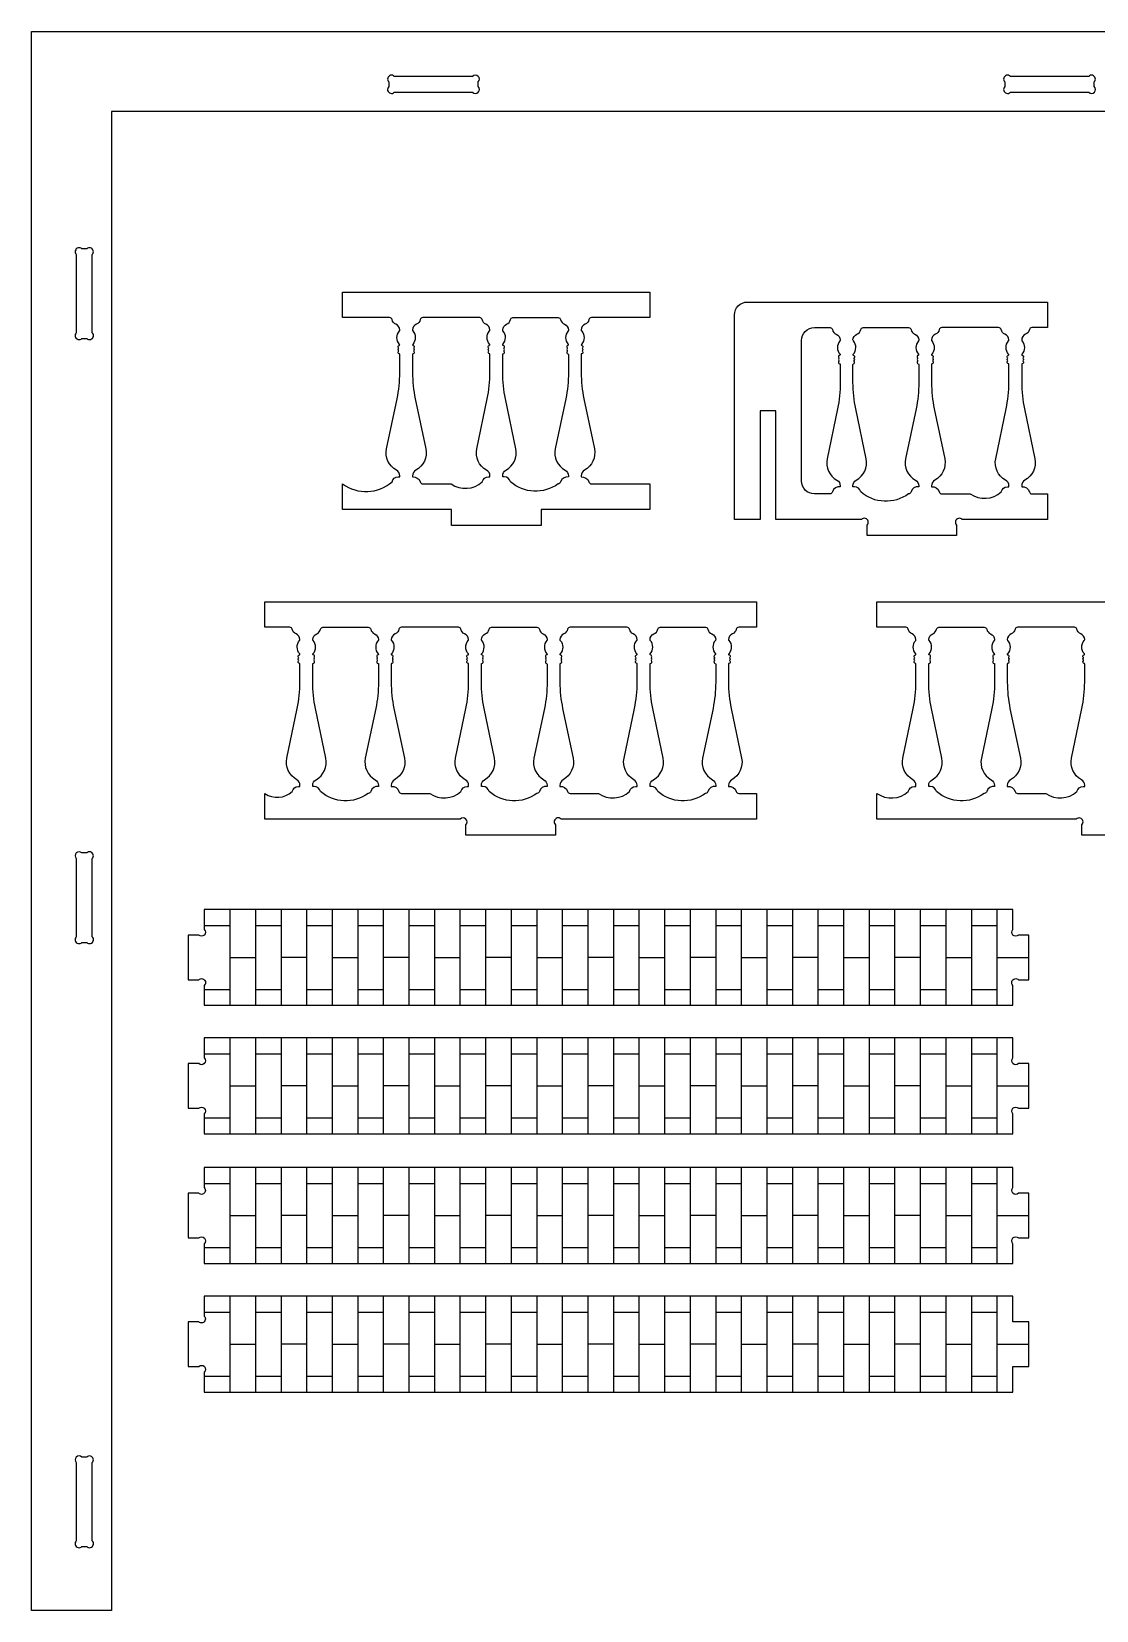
# Model space of a CAD drawing. Extents: x 4982 to 16003, y -2148 to 3908.
# Drawn here: x 7853 to 8653, y 1213 to 2398 of the extents above; entities that cross this region are included whole.
import ezdxf

# ---------------------------------------------------------------- set-up
doc = ezdxf.new("R2010")
doc.units = 0
doc.header["$MEASUREMENT"] = 0
doc.layers.add('LAYER_1', color=18, linetype='CONTINUOUS')

msp = doc.modelspace()

# ---------------------------------------------------------------- linework, layer by layer
at = {"layer": 'LAYER_1'}
msp.add_lwpolyline([(7913.1, 2338.3), (7913.1, 1212.7), (7853.1, 1212.7), (7853.1, 2398.3), (10409.1, 2398.3), (10409.1, 1212.7), (10349.1, 1212.7), (10349.1, 2338.3)], close=True, dxfattribs=at)
for points in [[(8184.3, 2364.7), (8125.5, 2364.7, 1), (8121.3, 2360.5), (8121.3, 2357, 1), (8125.5, 2352.7), (8184.3, 2352.7, 1), (8188.5, 2357), (8188.5, 2360.5, 1)], [(8646.9, 2364.7), (8588.1, 2364.7, 1), (8583.9, 2360.5), (8583.9, 2357, 1), (8588.1, 2352.7), (8646.9, 2352.7, 1), (8651.1, 2357), (8651.1, 2360.5, 1)], [(7886.7, 2230.9), (7886.7, 2172.2, 1), (7890.9, 2167.9), (7894.5, 2167.9, 1), (7898.7, 2172.2), (7898.7, 2230.9, 1), (7894.5, 2235.1), (7890.9, 2235.1, 1)], [(8086.7, 2039.5), (8086.7, 2058.7, 0.352171), (8123.8, 2060.2, -0.352171), (8128.5, 2063.9), (8129.6, 2063.9), (8129.6, 2064.8, 0.272519), (8127.1, 2068.9, -0.328849), (8119.7, 2085.1), (8127.6, 2122.5, 0.051698), (8129.6, 2142.2), (8129.6, 2155.9, 0.366837), (8129.2, 2156.4, -0.600564), (8128.6, 2158.1, 0.39765), (8128.6, 2158.8, -0.39765), (8128.6, 2160.2, 0.39765), (8128.6, 2160.9, -0.594353), (8129.2, 2162.7, 0.584261), (8129.4, 2163.4, -0.375636), (8129.4, 2173.6, 0.187098), (8129.6, 2174.3, 0.294683), (8126.6, 2178.6, -0.244569), (8123.8, 2182, 0.352171), (8121.9, 2183.5), (8086.7, 2183.5), (8086.7, 2202.7), (8317.4, 2202.7), (8317.4, 2183.5), (8273.5, 2183.5, 0.352171), (8271.6, 2182, -0.244569), (8268.8, 2178.6, 0.294683), (8265.8, 2174.3, 0.187098), (8266.1, 2173.6, -0.375636), (8266, 2163.4, 0.584261), (8266.2, 2162.7, -0.594353), (8266.8, 2160.9, 0.39765), (8266.8, 2160.2, -0.39765), (8266.8, 2158.8, 0.39765), (8266.8, 2158.1, -0.600564), (8266.2, 2156.4, 0.366837), (8265.8, 2155.9), (8265.8, 2142.2, 0.051698), (8267.9, 2122.5), (8275.7, 2085.1, -0.328849), (8268.3, 2068.9, 0.272519), (8265.8, 2064.8), (8265.8, 2063.9, -0.352171), (8271.6, 2060.2, 0.352171), (8273.5, 2058.7), (8317.4, 2058.7), (8317.4, 2039.5), (8235.7, 2039.5), (8235.7, 2027.5), (8168.5, 2027.5), (8168.5, 2039.5)], [(8616.1, 2032), (8552, 2032, 1), (8547.7, 2027.7), (8547.7, 2020), (8480.5, 2020), (8480.5, 2027.7, 1), (8476.3, 2032), (8412.1, 2032), (8412.1, 2113.6), (8400.1, 2113.6), (8400.1, 2032), (8380.9, 2032), (8380.9, 2185.6, -0.414214), (8390.5, 2195.2), (8616.1, 2195.2), (8616.1, 2176), (8604.2, 2176, 0.352171), (8602.4, 2174.5, -0.244569), (8599.5, 2171.1, 0.294683), (8596.6, 2166.8, 0.187098), (8596.8, 2166.1, -0.375636), (8596.7, 2156, 0.584261), (8597, 2155.2, -0.594353), (8597.6, 2153.4, 0.39765), (8597.6, 2152.8, -0.39765), (8597.6, 2151.3, 0.39765), (8597.6, 2150.7, -0.600564), (8597, 2148.9, 0.366837), (8596.6, 2148.4), (8596.6, 2134.7, 0.051698), (8598.6, 2115), (8606.4, 2077.6, -0.328849), (8599, 2061.5, 0.272519), (8596.6, 2057.3), (8596.6, 2056.5, -0.352171), (8602.4, 2052.7, 0.352171), (8604.2, 2051.2), (8616.1, 2051.2)], [(8168.2, 2058.7, 0.352171), (8191.5, 2060.2, -0.352171), (8196.2, 2063.9), (8197.3, 2063.9), (8197.3, 2064.8, 0.272519), (8194.8, 2068.9, -0.328849), (8187.4, 2085.1), (8195.2, 2122.5, 0.051698), (8197.3, 2142.2), (8197.3, 2155.9, 0.366837), (8196.9, 2156.4, -0.600564), (8196.3, 2158.1, 0.39765), (8196.3, 2158.8, -0.39765), (8196.3, 2160.2, 0.39765), (8196.3, 2160.9, -0.594353), (8196.8, 2162.7, 0.584261), (8197.1, 2163.4, -0.375636), (8197, 2173.6, 0.187098), (8197.3, 2174.3, 0.294683), (8194.3, 2178.6, -0.244569), (8191.5, 2182, 0.352171), (8189.6, 2183.5), (8146.9, 2183.5, 0.352171), (8145, 2182, -0.244569), (8142.1, 2178.6, 0.294683), (8139.2, 2174.3, 0.187098), (8139.4, 2173.6, -0.375636), (8139.3, 2163.4, 0.584261), (8139.6, 2162.7, -0.594353), (8140.2, 2160.9, 0.39765), (8140.2, 2160.2, -0.39765), (8140.2, 2158.8, 0.39765), (8140.2, 2158.1, -0.600564), (8139.6, 2156.4, 0.366837), (8139.2, 2155.9), (8139.2, 2142.2, 0.051698), (8141.2, 2122.5), (8149.1, 2085.1, -0.328849), (8141.7, 2068.9, 0.272519), (8139.2, 2064.8), (8139.2, 2063.9, -0.352171), (8145, 2060.2, 0.352171), (8146.9, 2058.7)], [(8248.5, 2183.5, -0.352171), (8250.4, 2182, 0.244569), (8253.3, 2178.6, -0.294683), (8256.2, 2174.3, -0.187098), (8256, 2173.6, 0.375636), (8256.1, 2163.4, -0.584261), (8255.8, 2162.7, 0.594353), (8255.2, 2160.9, -0.39765), (8255.2, 2160.2, 0.39765), (8255.2, 2158.8, -0.39765), (8255.2, 2158.1, 0.600564), (8255.8, 2156.4, -0.366837), (8256.2, 2155.9), (8256.2, 2142.2, -0.051698), (8254.2, 2122.5), (8246.3, 2085.1, 0.328849), (8253.7, 2068.9, -0.272519), (8256.2, 2064.8), (8256.2, 2063.9, 0.352171), (8250.4, 2060.2, -0.352171), (8248.5, 2058.7, -0.352171), (8212.7, 2060.2, 0.352171), (8208, 2063.9), (8206.9, 2063.9), (8206.9, 2064.8, -0.272519), (8209.3, 2068.9, 0.328849), (8216.7, 2085.1), (8208.9, 2122.5, -0.051698), (8206.9, 2142.2), (8206.9, 2155.9, -0.366837), (8207.3, 2156.4, 0.600564), (8207.9, 2158.1, -0.39765), (8207.9, 2158.8, 0.39765), (8207.9, 2160.2, -0.39765), (8207.9, 2160.9, 0.594353), (8207.3, 2162.7, -0.584261), (8207, 2163.4, 0.375636), (8207.1, 2173.6, -0.187098), (8206.9, 2174.3, -0.294683), (8209.8, 2178.6, 0.244569), (8212.7, 2182, -0.352171), (8214.5, 2183.5)], [(8457.9, 2061.5, -0.272519), (8460.3, 2057.3), (8460.3, 2056.5, 0.352171), (8454.5, 2052.7, -0.352171), (8452.7, 2051.2), (8440.9, 2051.2, -0.414214), (8431.3, 2060.8), (8431.3, 2166.4, -0.414214), (8440.9, 2176), (8452.7, 2176, -0.352171), (8454.5, 2174.5, 0.244569), (8457.4, 2171.1, -0.294683), (8460.3, 2166.8, -0.187098), (8460.1, 2166.1, 0.375636), (8460.2, 2156, -0.584261), (8459.9, 2155.2, 0.594353), (8459.3, 2153.4, -0.39765), (8459.3, 2152.8, 0.39765), (8459.3, 2151.3, -0.39765), (8459.3, 2150.7, 0.600564), (8459.9, 2148.9, -0.366837), (8460.3, 2148.4), (8460.3, 2134.7, -0.051698), (8458.3, 2115), (8450.5, 2077.6, 0.328849)], [(8511.6, 2176, -0.352171), (8513.5, 2174.5, 0.244569), (8516.3, 2171.1, -0.294683), (8519.3, 2166.8, -0.187098), (8519.1, 2166.1, 0.375636), (8519.1, 2156, -0.584261), (8518.9, 2155.2, 0.594353), (8518.3, 2153.4, -0.39765), (8518.3, 2152.8, 0.39765), (8518.3, 2151.3, -0.39765), (8518.3, 2150.7, 0.600564), (8518.9, 2148.9, -0.366837), (8519.3, 2148.4), (8519.3, 2134.7, -0.051698), (8517.3, 2115), (8509.4, 2077.6, 0.328849), (8516.8, 2061.5, -0.272519), (8519.3, 2057.3), (8519.3, 2056.5, 0.352171), (8513.5, 2052.7, -0.352171), (8511.6, 2051.2, -0.352171), (8475.7, 2052.7, 0.352171), (8471, 2056.5), (8469.9, 2056.5), (8469.9, 2057.3, -0.272519), (8472.4, 2061.5, 0.328849), (8479.8, 2077.6), (8472, 2115, -0.051698), (8469.9, 2134.7), (8469.9, 2148.4, -0.366837), (8470.3, 2148.9, 0.600564), (8470.9, 2150.7, -0.39765), (8470.9, 2151.3, 0.39765), (8470.9, 2152.8, -0.39765), (8470.9, 2153.4, 0.594353), (8470.4, 2155.2, -0.584261), (8470.1, 2156, 0.375636), (8470.2, 2166.1, -0.187098), (8469.9, 2166.8, -0.294683), (8472.9, 2171.1, 0.244569), (8475.7, 2174.5, -0.352171), (8477.6, 2176)], [(8557.9, 2051.2, 0.352171), (8581.2, 2052.7, -0.352171), (8585.9, 2056.5), (8587, 2056.5), (8587, 2057.3, 0.272519), (8584.5, 2061.5, -0.328849), (8577.1, 2077.6), (8584.9, 2115, 0.051698), (8587, 2134.7), (8587, 2148.4, 0.366837), (8586.6, 2148.9, -0.600564), (8586, 2150.7, 0.39765), (8586, 2151.3, -0.39765), (8586, 2152.8, 0.39765), (8586, 2153.4, -0.594353), (8586.5, 2155.2, 0.584261), (8586.8, 2156, -0.375636), (8586.7, 2166.1, 0.187098), (8587, 2166.8, 0.294683), (8584, 2171.1, -0.244569), (8581.2, 2174.5, 0.352171), (8579.3, 2176), (8536.6, 2176, 0.352171), (8534.7, 2174.5, -0.244569), (8531.8, 2171.1, 0.294683), (8528.9, 2166.8, 0.187098), (8529.1, 2166.1, -0.375636), (8529, 2156, 0.584261), (8529.3, 2155.2, -0.594353), (8529.9, 2153.4, 0.39765), (8529.9, 2152.8, -0.39765), (8529.9, 2151.3, 0.39765), (8529.9, 2150.7, -0.600564), (8529.3, 2148.9, 0.366837), (8528.9, 2148.4), (8528.9, 2134.7, 0.051698), (8530.9, 2115), (8538.8, 2077.6, -0.328849), (8531.4, 2061.5, 0.272519), (8528.9, 2057.3), (8528.9, 2056.5, -0.352171), (8534.7, 2052.7, 0.352171), (8536.6, 2051.2)], [(8397.4, 1951), (8384.1, 1951, 0.352171), (8382.2, 1949.5, -0.244569), (8379.4, 1946.1, 0.294683), (8376.4, 1941.8, 0.187098), (8376.7, 1941.1, -0.375636), (8376.6, 1931, 0.584261), (8376.9, 1930.2, -0.594353), (8377.4, 1928.4, 0.39765), (8377.4, 1927.8, -0.39765), (8377.4, 1926.3, 0.39765), (8377.4, 1925.7, -0.600564), (8376.8, 1923.9, 0.366837), (8376.4, 1923.4), (8376.4, 1909.7, 0.051698), (8378.5, 1890), (8386.3, 1852.7, -0.328849), (8378.9, 1836.5, 0.272519), (8376.4, 1832.3), (8376.4, 1831.5, -0.352171), (8382.2, 1827.7, 0.352171), (8384.1, 1826.2), (8397.4, 1826.2), (8397.4, 1807), (8250.7, 1807, 1), (8246.4, 1802.7), (8246.4, 1795), (8179.2, 1795), (8179.2, 1802.7, 1), (8175, 1807), (8028.3, 1807), (8028.3, 1826.2, 0.352171), (8048.8, 1827.7, -0.352171), (8053.5, 1831.5), (8054.6, 1831.5), (8054.6, 1832.3, 0.272519), (8052.2, 1836.5, -0.328849), (8044.8, 1852.7), (8052.6, 1890, 0.051698), (8054.6, 1909.7), (8054.6, 1923.4, 0.366837), (8054.2, 1923.9, -0.600564), (8053.6, 1925.7, 0.39765), (8053.6, 1926.3, -0.39765), (8053.6, 1927.8, 0.39765), (8053.6, 1928.4, -0.594353), (8054.2, 1930.2, 0.584261), (8054.5, 1931, -0.375636), (8054.4, 1941.1, 0.187098), (8054.6, 1941.8, 0.294683), (8051.7, 1946.1, -0.244569), (8048.8, 1949.5, 0.352171), (8047, 1951), (8028.3, 1951), (8028.3, 1970.2), (8397.4, 1970.2)], [(8105.9, 1951, -0.352171), (8107.8, 1949.5, 0.244569), (8110.6, 1946.1, -0.294683), (8113.6, 1941.8, -0.187098), (8113.4, 1941.1, 0.375636), (8113.4, 1931, -0.584261), (8113.2, 1930.2, 0.594353), (8112.6, 1928.4, -0.39765), (8112.6, 1927.8, 0.39765), (8112.6, 1926.3, -0.39765), (8112.6, 1925.7, 0.600564), (8113.2, 1923.9, -0.366837), (8113.6, 1923.4), (8113.6, 1909.7, -0.051698), (8111.6, 1890), (8103.7, 1852.7, 0.328849), (8111.1, 1836.5, -0.272519), (8113.6, 1832.3), (8113.6, 1831.5, 0.352171), (8107.8, 1827.7, -0.352171), (8105.9, 1826.2, -0.352171), (8070, 1827.7, 0.352171), (8065.3, 1831.5), (8064.2, 1831.5), (8064.2, 1832.3, -0.272519), (8066.7, 1836.5, 0.328849), (8074.1, 1852.7), (8066.3, 1890, -0.051698), (8064.2, 1909.7), (8064.2, 1923.4, -0.366837), (8064.6, 1923.9, 0.600564), (8065.2, 1925.7, -0.39765), (8065.2, 1926.3, 0.39765), (8065.2, 1927.8, -0.39765), (8065.2, 1928.4, 0.594353), (8064.7, 1930.2, -0.584261), (8064.4, 1931, 0.375636), (8064.5, 1941.1, -0.187098), (8064.2, 1941.8, -0.294683), (8067.2, 1946.1, 0.244569), (8070, 1949.5, -0.352171), (8071.9, 1951)], [(8152.2, 1826.2, 0.352171), (8175.5, 1827.7, -0.352171), (8180.2, 1831.5), (8181.3, 1831.5), (8181.3, 1832.3, 0.272519), (8178.8, 1836.5, -0.328849), (8171.4, 1852.7), (8179.2, 1890, 0.051698), (8181.3, 1909.7), (8181.3, 1923.4, 0.366837), (8180.9, 1923.9, -0.600564), (8180.3, 1925.7, 0.39765), (8180.3, 1926.3, -0.39765), (8180.3, 1927.8, 0.39765), (8180.3, 1928.4, -0.594353), (8180.8, 1930.2, 0.584261), (8181.1, 1931, -0.375636), (8181, 1941.1, 0.187098), (8181.3, 1941.8, 0.294683), (8178.3, 1946.1, -0.244569), (8175.5, 1949.5, 0.352171), (8173.6, 1951), (8130.9, 1951, 0.352171), (8129, 1949.5, -0.244569), (8126.2, 1946.1, 0.294683), (8123.2, 1941.8, 0.187098), (8123.4, 1941.1, -0.375636), (8123.3, 1931, 0.584261), (8123.6, 1930.2, -0.594353), (8124.2, 1928.4, 0.39765), (8124.2, 1927.8, -0.39765), (8124.2, 1926.3, 0.39765), (8124.2, 1925.7, -0.600564), (8123.6, 1923.9, 0.366837), (8123.2, 1923.4), (8123.2, 1909.7, 0.051698), (8125.2, 1890), (8133.1, 1852.7, -0.328849), (8125.7, 1836.5, 0.272519), (8123.2, 1832.3), (8123.2, 1831.5, -0.352171), (8129, 1827.7, 0.352171), (8130.9, 1826.2)], [(8232.5, 1951, -0.352171), (8234.4, 1949.5, 0.244569), (8237.3, 1946.1, -0.294683), (8240.2, 1941.8, -0.187098), (8240, 1941.1, 0.375636), (8240.1, 1931, -0.584261), (8239.8, 1930.2, 0.594353), (8239.2, 1928.4, -0.39765), (8239.2, 1927.8, 0.39765), (8239.2, 1926.3, -0.39765), (8239.2, 1925.7, 0.600564), (8239.8, 1923.9, -0.366837), (8240.2, 1923.4), (8240.2, 1909.7, -0.051698), (8238.2, 1890), (8230.3, 1852.7, 0.328849), (8237.7, 1836.5, -0.272519), (8240.2, 1832.3), (8240.2, 1831.5, 0.352171), (8234.4, 1827.7, -0.352171), (8232.5, 1826.2, -0.352171), (8196.7, 1827.7, 0.352171), (8192, 1831.5), (8190.9, 1831.5), (8190.9, 1832.3, -0.272519), (8193.3, 1836.5, 0.328849), (8200.7, 1852.7), (8192.9, 1890, -0.051698), (8190.9, 1909.7), (8190.9, 1923.4, -0.366837), (8191.3, 1923.9, 0.600564), (8191.9, 1925.7, -0.39765), (8191.9, 1926.3, 0.39765), (8191.9, 1927.8, -0.39765), (8191.9, 1928.4, 0.594353), (8191.3, 1930.2, -0.584261), (8191, 1931, 0.375636), (8191.1, 1941.1, -0.187098), (8190.9, 1941.8, -0.294683), (8193.8, 1946.1, 0.244569), (8196.7, 1949.5, -0.352171), (8198.5, 1951)], [(8278.8, 1826.2, 0.352171), (8302.1, 1827.7, -0.352171), (8306.8, 1831.5), (8307.9, 1831.5), (8307.9, 1832.3, 0.272519), (8305.4, 1836.5, -0.328849), (8298, 1852.7), (8305.8, 1890, 0.051698), (8307.9, 1909.7), (8307.9, 1923.4, 0.366837), (8307.5, 1923.9, -0.600564), (8306.9, 1925.7, 0.39765), (8306.9, 1926.3, -0.39765), (8306.9, 1927.8, 0.39765), (8306.9, 1928.4, -0.594353), (8307.5, 1930.2, 0.584261), (8307.7, 1931, -0.375636), (8307.6, 1941.1, 0.187098), (8307.9, 1941.8, 0.294683), (8304.9, 1946.1, -0.244569), (8302.1, 1949.5, 0.352171), (8300.2, 1951), (8257.5, 1951, 0.352171), (8255.6, 1949.5, -0.244569), (8252.8, 1946.1, 0.294683), (8249.8, 1941.8, 0.187098), (8250.1, 1941.1, -0.375636), (8250, 1931, 0.584261), (8250.2, 1930.2, -0.594353), (8250.8, 1928.4, 0.39765), (8250.8, 1927.8, -0.39765), (8250.8, 1926.3, 0.39765), (8250.8, 1925.7, -0.600564), (8250.2, 1923.9, 0.366837), (8249.8, 1923.4), (8249.8, 1909.7, 0.051698), (8251.9, 1890), (8259.7, 1852.7, -0.328849), (8252.3, 1836.5, 0.272519), (8249.8, 1832.3), (8249.8, 1831.5, -0.352171), (8255.6, 1827.7, 0.352171), (8257.5, 1826.2)], [(8359.2, 1951, -0.352171), (8361, 1949.5, 0.244569), (8363.9, 1946.1, -0.294683), (8366.8, 1941.8, -0.187098), (8366.6, 1941.1, 0.375636), (8366.7, 1931, -0.584261), (8366.4, 1930.2, 0.594353), (8365.8, 1928.4, -0.39765), (8365.8, 1927.8, 0.39765), (8365.8, 1926.3, -0.39765), (8365.8, 1925.7, 0.600564), (8366.4, 1923.9, -0.366837), (8366.8, 1923.4), (8366.8, 1909.7, -0.051698), (8364.8, 1890), (8357, 1852.7, 0.328849), (8364.4, 1836.5, -0.272519), (8366.8, 1832.3), (8366.8, 1831.5, 0.352171), (8361, 1827.7, -0.352171), (8359.2, 1826.2, -0.352171), (8323.3, 1827.7, 0.352171), (8318.6, 1831.5), (8317.5, 1831.5), (8317.5, 1832.3, -0.272519), (8320, 1836.5, 0.328849), (8327.4, 1852.7), (8319.5, 1890, -0.051698), (8317.5, 1909.7), (8317.5, 1923.4, -0.366837), (8317.9, 1923.9, 0.600564), (8318.5, 1925.7, -0.39765), (8318.5, 1926.3, 0.39765), (8318.5, 1927.8, -0.39765), (8318.5, 1928.4, 0.594353), (8317.9, 1930.2, -0.584261), (8317.6, 1931, 0.375636), (8317.7, 1941.1, -0.187098), (8317.5, 1941.8, -0.294683), (8320.4, 1946.1, 0.244569), (8323.3, 1949.5, -0.352171), (8325.2, 1951)], [(8568.5, 1951, -0.352171), (8570.4, 1949.5, 0.244569), (8573.2, 1946.1, -0.294683), (8576.2, 1941.8, -0.187098), (8576, 1941.1, 0.375636), (8576, 1931, -0.584261), (8575.8, 1930.2, 0.594353), (8575.2, 1928.4, -0.39765), (8575.2, 1927.8, 0.39765), (8575.2, 1926.3, -0.39765), (8575.2, 1925.7, 0.600564), (8575.8, 1923.9, -0.366837), (8576.2, 1923.4), (8576.2, 1909.7, -0.051698), (8574.2, 1890), (8566.3, 1852.7, 0.328849), (8573.7, 1836.5, -0.272519), (8576.2, 1832.3), (8576.2, 1831.5, 0.352171), (8570.4, 1827.7, -0.352171), (8568.5, 1826.2, -0.352171), (8532.6, 1827.7, 0.352171), (8527.9, 1831.5), (8526.8, 1831.5), (8526.8, 1832.3, -0.272519), (8529.3, 1836.5, 0.328849), (8536.7, 1852.7), (8528.9, 1890, -0.051698), (8526.8, 1909.7), (8526.8, 1923.4, -0.366837), (8527.2, 1923.9, 0.600564), (8527.8, 1925.7, -0.39765), (8527.8, 1926.3, 0.39765), (8527.8, 1927.8, -0.39765), (8527.8, 1928.4, 0.594353), (8527.3, 1930.2, -0.584261), (8527, 1931, 0.375636), (8527.1, 1941.1, -0.187098), (8526.8, 1941.8, -0.294683), (8529.8, 1946.1, 0.244569), (8532.6, 1949.5, -0.352171), (8534.5, 1951)], [(8614.8, 1826.2, 0.352171), (8638.1, 1827.7, -0.352171), (8642.8, 1831.5), (8643.9, 1831.5), (8643.9, 1832.3, 0.272519), (8641.4, 1836.5, -0.328849), (8634, 1852.7), (8641.8, 1890, 0.051698), (8643.9, 1909.7), (8643.9, 1923.4, 0.366837), (8643.5, 1923.9, -0.600564), (8642.9, 1925.7, 0.39765), (8642.9, 1926.3, -0.39765), (8642.9, 1927.8, 0.39765), (8642.9, 1928.4, -0.594353), (8643.4, 1930.2, 0.584261), (8643.7, 1931, -0.375636), (8643.6, 1941.1, 0.187098), (8643.9, 1941.8, 0.294683), (8640.9, 1946.1, -0.244569), (8638.1, 1949.5, 0.352171), (8636.2, 1951), (8593.5, 1951, 0.352171), (8591.6, 1949.5, -0.244569), (8588.8, 1946.1, 0.294683), (8585.8, 1941.8, 0.187098), (8586, 1941.1, -0.375636), (8585.9, 1931, 0.584261), (8586.2, 1930.2, -0.594353), (8586.8, 1928.4, 0.39765), (8586.8, 1927.8, -0.39765), (8586.8, 1926.3, 0.39765), (8586.8, 1925.7, -0.600564), (8586.2, 1923.9, 0.366837), (8585.8, 1923.4), (8585.8, 1909.7, 0.051698), (8587.8, 1890), (8595.7, 1852.7, -0.328849), (8588.3, 1836.5, 0.272519), (8585.8, 1832.3), (8585.8, 1831.5, -0.352171), (8591.6, 1827.7, 0.352171), (8593.5, 1826.2)], [(7886.7, 1777.3), (7886.7, 1718.6, 1), (7890.9, 1714.3), (7894.5, 1714.3, 1), (7898.7, 1718.6), (7898.7, 1777.3, 1), (7894.5, 1781.5), (7890.9, 1781.5, 1)], [(8602, 1719.9), (8594.3, 1719.9, -1), (8590, 1724.1), (8590, 1739.1), (7982.8, 1739.1), (7982.8, 1724.1, -1), (7978.6, 1719.9), (7970.8, 1719.9), (7970.8, 1686.3), (7978.6, 1686.3, -1), (7982.8, 1682), (7982.8, 1667.1), (8590, 1667.1), (8590, 1682, -1), (8594.3, 1686.3), (8602, 1686.3)], [(8602, 1623.4), (8594.3, 1623.4, -1), (8590, 1627.6), (8590, 1642.6), (7982.8, 1642.6), (7982.8, 1627.6, -1), (7978.6, 1623.4), (7970.8, 1623.4), (7970.8, 1589.8), (7978.6, 1589.8, -1), (7982.8, 1585.6), (7982.8, 1570.6), (8590, 1570.6), (8590, 1585.6, -1), (8594.3, 1589.8), (8602, 1589.8)], [(8602, 1526), (8594.3, 1526, -1), (8590, 1530.2), (8590, 1545.2), (7982.8, 1545.2), (7982.8, 1530.2, -1), (7978.6, 1526), (7970.8, 1526), (7970.8, 1492.4), (7978.6, 1492.4, -1), (7982.8, 1488.1), (7982.8, 1473.2), (8590, 1473.2), (8590, 1488.1, -1), (8594.3, 1492.4), (8602, 1492.4)], [(8590, 1448.7), (7982.8, 1448.7), (7982.8, 1433.7, -1), (7978.6, 1429.5), (7970.8, 1429.5), (7970.8, 1395.9), (7978.6, 1395.9, -1), (7982.8, 1391.6), (7982.8, 1376.7), (8590, 1376.7), (8590, 1395.9), (8602, 1395.9), (8602, 1429.5), (8590, 1429.5)], [(7886.7, 1323.7), (7886.7, 1265, 1), (7890.9, 1260.7), (7894.5, 1260.7, 1), (7898.7, 1265), (7898.7, 1323.7, 1), (7894.5, 1327.9), (7890.9, 1327.9, 1)]]:
    msp.add_lwpolyline(points, format="xyb", close=True, dxfattribs=at)
msp.add_lwpolyline([(8709, 1795), (8641.8, 1795), (8641.8, 1802.7, 1), (8637.6, 1807), (8487.9, 1807), (8487.9, 1826.2, 0.352171), (8511.4, 1827.7, -0.352171), (8516.1, 1831.5), (8517.2, 1831.5), (8517.2, 1832.3, 0.272519), (8514.8, 1836.5, -0.328849), (8507.4, 1852.7), (8515.2, 1890, 0.051698), (8517.2, 1909.7), (8517.2, 1923.4, 0.366837), (8516.8, 1923.9, -0.600564), (8516.2, 1925.7, 0.39765), (8516.2, 1926.3, -0.39765), (8516.2, 1927.8, 0.39765), (8516.2, 1928.4, -0.594353), (8516.8, 1930.2, 0.584261), (8517.1, 1931, -0.375636), (8517, 1941.1, 0.187098), (8517.2, 1941.8, 0.294683), (8514.3, 1946.1, -0.244569), (8511.4, 1949.5, 0.352171), (8509.6, 1951), (8487.9, 1951), (8487.9, 1970.2), (8863, 1970.2)], format="xyb", dxfattribs=at)
for points in [[(8002, 1739.1), (8002, 1667.1)], [(8021.2, 1739.1), (8021.2, 1667.1)], [(8040.4, 1739.1), (8040.4, 1667.1)], [(8059.6, 1739.1), (8059.6, 1667.1)], [(8078.8, 1739.1), (8078.8, 1667.1)], [(8098, 1739.1), (8098, 1667.1)], [(8117.2, 1739.1), (8117.2, 1667.1)], [(8136.4, 1739.1), (8136.4, 1667.1)], [(8155.6, 1739.1), (8155.6, 1667.1)], [(8174.8, 1739.1), (8174.8, 1667.1)], [(8194, 1739.1), (8194, 1667.1)], [(8213.2, 1739.1), (8213.2, 1667.1)], [(8232.4, 1739.1), (8232.4, 1667.1)], [(8251.6, 1739.1), (8251.6, 1667.1)], [(8270.8, 1739.1), (8270.8, 1667.1)], [(8290, 1739.1), (8290, 1667.1)], [(8309.2, 1739.1), (8309.2, 1667.1)], [(8328.4, 1739.1), (8328.4, 1667.1)], [(8347.6, 1739.1), (8347.6, 1667.1)], [(8366.8, 1739.1), (8366.8, 1667.1)], [(8386, 1739.1), (8386, 1667.1)], [(8405.2, 1739.1), (8405.2, 1667.1)], [(8424.4, 1739.1), (8424.4, 1667.1)], [(8443.6, 1739.1), (8443.6, 1667.1)], [(8462.8, 1739.1), (8462.8, 1667.1)], [(8482, 1739.1), (8482, 1667.1)], [(8501.2, 1739.1), (8501.2, 1667.1)], [(8520.4, 1739.1), (8520.4, 1667.1)], [(8539.6, 1739.1), (8539.6, 1667.1)], [(8558.8, 1739.1), (8558.8, 1667.1)], [(8578, 1739.1), (8578, 1667.1)], [(7982.8, 1727.1), (8002, 1727.1)], [(8021.2, 1727.1), (8040.4, 1727.1)], [(8059.6, 1727.1), (8078.8, 1727.1)], [(8098, 1727.1), (8117.2, 1727.1)], [(8136.4, 1727.1), (8155.6, 1727.1)], [(8174.8, 1727.1), (8194, 1727.1)], [(8213.2, 1727.1), (8232.4, 1727.1)], [(8251.6, 1727.1), (8270.8, 1727.1)], [(8290, 1727.1), (8309.2, 1727.1)], [(8328.4, 1727.1), (8347.6, 1727.1)], [(8366.8, 1727.1), (8386, 1727.1)], [(8405.2, 1727.1), (8424.4, 1727.1)], [(8443.6, 1727.1), (8462.8, 1727.1)], [(8482, 1727.1), (8501.2, 1727.1)], [(8520.4, 1727.1), (8539.6, 1727.1)], [(8558.8, 1727.1), (8578, 1727.1)], [(8002, 1703.1), (8021.2, 1703.1)], [(8059.6, 1703.1), (8040.4, 1703.1)], [(8078.8, 1703.1), (8098, 1703.1)], [(8136.4, 1703.1), (8117.2, 1703.1)], [(8155.6, 1703.1), (8174.8, 1703.1)], [(8213.2, 1703.1), (8194, 1703.1)], [(8232.4, 1703.1), (8251.6, 1703.1)], [(8290, 1703.1), (8270.8, 1703.1)], [(8309.2, 1703.1), (8328.4, 1703.1)], [(8366.8, 1703.1), (8347.6, 1703.1)], [(8386, 1703.1), (8405.2, 1703.1)], [(8443.6, 1703.1), (8424.4, 1703.1)], [(8462.8, 1703.1), (8482, 1703.1)], [(8520.4, 1703.1), (8501.2, 1703.1)], [(8539.6, 1703.1), (8558.8, 1703.1)], [(8578, 1703.1), (8602, 1703.1)], [(7982.8, 1679.1), (8002, 1679.1)], [(8021.2, 1679.1), (8040.4, 1679.1)], [(8059.6, 1679.1), (8078.8, 1679.1)], [(8098, 1679.1), (8117.2, 1679.1)], [(8136.4, 1679.1), (8155.6, 1679.1)], [(8174.8, 1679.1), (8194, 1679.1)], [(8213.2, 1679.1), (8232.4, 1679.1)], [(8251.6, 1679.1), (8270.8, 1679.1)], [(8290, 1679.1), (8309.2, 1679.1)], [(8328.4, 1679.1), (8347.6, 1679.1)], [(8366.8, 1679.1), (8386, 1679.1)], [(8405.2, 1679.1), (8424.4, 1679.1)], [(8443.6, 1679.1), (8462.8, 1679.1)], [(8482, 1679.1), (8501.2, 1679.1)], [(8520.4, 1679.1), (8539.6, 1679.1)], [(8558.8, 1679.1), (8578, 1679.1)], [(8002, 1642.6), (8002, 1570.6)], [(8021.2, 1642.6), (8021.2, 1570.6)], [(8040.4, 1642.6), (8040.4, 1570.6)], [(8059.6, 1642.6), (8059.6, 1570.6)], [(8078.8, 1642.6), (8078.8, 1570.6)], [(8098, 1642.6), (8098, 1570.6)], [(8117.2, 1642.6), (8117.2, 1570.6)], [(8136.4, 1642.6), (8136.4, 1570.6)], [(8155.6, 1642.6), (8155.6, 1570.6)], [(8174.8, 1642.6), (8174.8, 1570.6)], [(8194, 1642.6), (8194, 1570.6)], [(8213.2, 1642.6), (8213.2, 1570.6)], [(8232.4, 1642.6), (8232.4, 1570.6)], [(8251.6, 1642.6), (8251.6, 1570.6)], [(8270.8, 1642.6), (8270.8, 1570.6)], [(8290, 1642.6), (8290, 1570.6)], [(8309.2, 1642.6), (8309.2, 1570.6)], [(8328.4, 1642.6), (8328.4, 1570.6)], [(8347.6, 1642.6), (8347.6, 1570.6)], [(8366.8, 1642.6), (8366.8, 1570.6)], [(8386, 1642.6), (8386, 1570.6)], [(8405.2, 1642.6), (8405.2, 1570.6)], [(8424.4, 1642.6), (8424.4, 1570.6)], [(8443.6, 1642.6), (8443.6, 1570.6)], [(8462.8, 1642.6), (8462.8, 1570.6)], [(8482, 1642.6), (8482, 1570.6)], [(8501.2, 1642.6), (8501.2, 1570.6)], [(8520.4, 1642.6), (8520.4, 1570.6)], [(8539.6, 1642.6), (8539.6, 1570.6)], [(8558.8, 1642.6), (8558.8, 1570.6)], [(8578, 1642.6), (8578, 1570.6)], [(7982.8, 1630.6), (8002, 1630.6)], [(8021.2, 1630.6), (8040.4, 1630.6)], [(8059.6, 1630.6), (8078.8, 1630.6)], [(8098, 1630.6), (8117.2, 1630.6)], [(8136.4, 1630.6), (8155.6, 1630.6)], [(8174.8, 1630.6), (8194, 1630.6)], [(8213.2, 1630.6), (8232.4, 1630.6)], [(8251.6, 1630.6), (8270.8, 1630.6)], [(8290, 1630.6), (8309.2, 1630.6)], [(8328.4, 1630.6), (8347.6, 1630.6)], [(8366.8, 1630.6), (8386, 1630.6)], [(8405.2, 1630.6), (8424.4, 1630.6)], [(8443.6, 1630.6), (8462.8, 1630.6)], [(8482, 1630.6), (8501.2, 1630.6)], [(8520.4, 1630.6), (8539.6, 1630.6)], [(8558.8, 1630.6), (8578, 1630.6)], [(8002, 1606.6), (8021.2, 1606.6)], [(8059.6, 1606.6), (8040.4, 1606.6)], [(8078.8, 1606.6), (8098, 1606.6)], [(8136.4, 1606.6), (8117.2, 1606.6)], [(8155.6, 1606.6), (8174.8, 1606.6)], [(8213.2, 1606.6), (8194, 1606.6)], [(8232.4, 1606.6), (8251.6, 1606.6)], [(8290, 1606.6), (8270.8, 1606.6)], [(8309.2, 1606.6), (8328.4, 1606.6)], [(8366.8, 1606.6), (8347.6, 1606.6)], [(8386, 1606.6), (8405.2, 1606.6)], [(8443.6, 1606.6), (8424.4, 1606.6)], [(8462.8, 1606.6), (8482, 1606.6)], [(8520.4, 1606.6), (8501.2, 1606.6)], [(8539.6, 1606.6), (8558.8, 1606.6)], [(8578, 1606.6), (8602, 1606.6)], [(7982.8, 1582.6), (8002, 1582.6)], [(8021.2, 1582.6), (8040.4, 1582.6)], [(8059.6, 1582.6), (8078.8, 1582.6)], [(8098, 1582.6), (8117.2, 1582.6)], [(8136.4, 1582.6), (8155.6, 1582.6)], [(8174.8, 1582.6), (8194, 1582.6)], [(8213.2, 1582.6), (8232.4, 1582.6)], [(8251.6, 1582.6), (8270.8, 1582.6)], [(8290, 1582.6), (8309.2, 1582.6)], [(8328.4, 1582.6), (8347.6, 1582.6)], [(8366.8, 1582.6), (8386, 1582.6)], [(8405.2, 1582.6), (8424.4, 1582.6)], [(8443.6, 1582.6), (8462.8, 1582.6)], [(8482, 1582.6), (8501.2, 1582.6)], [(8520.4, 1582.6), (8539.6, 1582.6)], [(8558.8, 1582.6), (8578, 1582.6)], [(8002, 1545.2), (8002, 1473.2)], [(8021.2, 1545.2), (8021.2, 1473.2)], [(8040.4, 1545.2), (8040.4, 1473.2)], [(8059.6, 1545.2), (8059.6, 1473.2)], [(8078.8, 1545.2), (8078.8, 1473.2)], [(8098, 1545.2), (8098, 1473.2)], [(8117.2, 1545.2), (8117.2, 1473.2)], [(8136.4, 1545.2), (8136.4, 1473.2)], [(8155.6, 1545.2), (8155.6, 1473.2)], [(8174.8, 1545.2), (8174.8, 1473.2)], [(8194, 1545.2), (8194, 1473.2)], [(8213.2, 1545.2), (8213.2, 1473.2)], [(8232.4, 1545.2), (8232.4, 1473.2)], [(8251.6, 1545.2), (8251.6, 1473.2)], [(8270.8, 1545.2), (8270.8, 1473.2)], [(8290, 1545.2), (8290, 1473.2)], [(8309.2, 1545.2), (8309.2, 1473.2)], [(8328.4, 1545.2), (8328.4, 1473.2)], [(8347.6, 1545.2), (8347.6, 1473.2)], [(8366.8, 1545.2), (8366.8, 1473.2)], [(8386, 1545.2), (8386, 1473.2)], [(8405.2, 1545.2), (8405.2, 1473.2)], [(8424.4, 1545.2), (8424.4, 1473.2)], [(8443.6, 1545.2), (8443.6, 1473.2)], [(8462.8, 1545.2), (8462.8, 1473.2)], [(8482, 1545.2), (8482, 1473.2)], [(8501.2, 1545.2), (8501.2, 1473.2)], [(8520.4, 1545.2), (8520.4, 1473.2)], [(8539.6, 1545.2), (8539.6, 1473.2)], [(8558.8, 1545.2), (8558.8, 1473.2)], [(8578, 1545.2), (8578, 1473.2)], [(7982.8, 1533.2), (8002, 1533.2)], [(8021.2, 1533.2), (8040.4, 1533.2)], [(8059.6, 1533.2), (8078.8, 1533.2)], [(8098, 1533.2), (8117.2, 1533.2)], [(8136.4, 1533.2), (8155.6, 1533.2)], [(8174.8, 1533.2), (8194, 1533.2)], [(8213.2, 1533.2), (8232.4, 1533.2)], [(8251.6, 1533.2), (8270.8, 1533.2)], [(8290, 1533.2), (8309.2, 1533.2)], [(8328.4, 1533.2), (8347.6, 1533.2)], [(8366.8, 1533.2), (8386, 1533.2)], [(8405.2, 1533.2), (8424.4, 1533.2)], [(8443.6, 1533.2), (8462.8, 1533.2)], [(8482, 1533.2), (8501.2, 1533.2)], [(8520.4, 1533.2), (8539.6, 1533.2)], [(8558.8, 1533.2), (8578, 1533.2)], [(8002, 1509.2), (8021.2, 1509.2)], [(8059.6, 1509.2), (8040.4, 1509.2)], [(8078.8, 1509.2), (8098, 1509.2)], [(8136.4, 1509.2), (8117.2, 1509.2)], [(8155.6, 1509.2), (8174.8, 1509.2)], [(8213.2, 1509.2), (8194, 1509.2)], [(8232.4, 1509.2), (8251.6, 1509.2)], [(8290, 1509.2), (8270.8, 1509.2)], [(8309.2, 1509.2), (8328.4, 1509.2)], [(8366.8, 1509.2), (8347.6, 1509.2)], [(8386, 1509.2), (8405.2, 1509.2)], [(8443.6, 1509.2), (8424.4, 1509.2)], [(8462.8, 1509.2), (8482, 1509.2)], [(8520.4, 1509.2), (8501.2, 1509.2)], [(8539.6, 1509.2), (8558.8, 1509.2)], [(8578, 1509.2), (8602, 1509.2)], [(7982.8, 1485.2), (8002, 1485.2)], [(8021.2, 1485.2), (8040.4, 1485.2)], [(8059.6, 1485.2), (8078.8, 1485.2)], [(8098, 1485.2), (8117.2, 1485.2)], [(8136.4, 1485.2), (8155.6, 1485.2)], [(8174.8, 1485.2), (8194, 1485.2)], [(8213.2, 1485.2), (8232.4, 1485.2)], [(8251.6, 1485.2), (8270.8, 1485.2)], [(8290, 1485.2), (8309.2, 1485.2)], [(8328.4, 1485.2), (8347.6, 1485.2)], [(8366.8, 1485.2), (8386, 1485.2)], [(8405.2, 1485.2), (8424.4, 1485.2)], [(8443.6, 1485.2), (8462.8, 1485.2)], [(8482, 1485.2), (8501.2, 1485.2)], [(8520.4, 1485.2), (8539.6, 1485.2)], [(8558.8, 1485.2), (8578, 1485.2)], [(8002, 1448.7), (8002, 1376.7)], [(8021.2, 1448.7), (8021.2, 1376.7)], [(8040.4, 1448.7), (8040.4, 1376.7)], [(8059.6, 1448.7), (8059.6, 1376.7)], [(8078.8, 1448.7), (8078.8, 1376.7)], [(8098, 1448.7), (8098, 1376.7)], [(8117.2, 1448.7), (8117.2, 1376.7)], [(8136.4, 1448.7), (8136.4, 1376.7)], [(8155.6, 1448.7), (8155.6, 1376.7)], [(8174.8, 1448.7), (8174.8, 1376.7)], [(8194, 1448.7), (8194, 1376.7)], [(8213.2, 1448.7), (8213.2, 1376.7)], [(8232.4, 1448.7), (8232.4, 1376.7)], [(8251.6, 1448.7), (8251.6, 1376.7)], [(8270.8, 1448.7), (8270.8, 1376.7)], [(8290, 1448.7), (8290, 1376.7)], [(8309.2, 1448.7), (8309.2, 1376.7)], [(8328.4, 1448.7), (8328.4, 1376.7)], [(8347.6, 1448.7), (8347.6, 1376.7)], [(8366.8, 1448.7), (8366.8, 1376.7)], [(8386, 1448.7), (8386, 1376.7)], [(8405.2, 1448.7), (8405.2, 1376.7)], [(8424.4, 1448.7), (8424.4, 1376.7)], [(8443.6, 1448.7), (8443.6, 1376.7)], [(8462.8, 1448.7), (8462.8, 1376.7)], [(8482, 1448.7), (8482, 1376.7)], [(8501.2, 1448.7), (8501.2, 1376.7)], [(8520.4, 1448.7), (8520.4, 1376.7)], [(8539.6, 1448.7), (8539.6, 1376.7)], [(8558.8, 1448.7), (8558.8, 1376.7)], [(8578, 1448.7), (8578, 1376.7)], [(7982.8, 1436.7), (8002, 1436.7)], [(8021.2, 1436.7), (8040.4, 1436.7)], [(8059.6, 1436.7), (8078.8, 1436.7)], [(8098, 1436.7), (8117.2, 1436.7)], [(8136.4, 1436.7), (8155.6, 1436.7)], [(8174.8, 1436.7), (8194, 1436.7)], [(8213.2, 1436.7), (8232.4, 1436.7)], [(8251.6, 1436.7), (8270.8, 1436.7)], [(8290, 1436.7), (8309.2, 1436.7)], [(8328.4, 1436.7), (8347.6, 1436.7)], [(8366.8, 1436.7), (8386, 1436.7)], [(8405.2, 1436.7), (8424.4, 1436.7)], [(8443.6, 1436.7), (8462.8, 1436.7)], [(8482, 1436.7), (8501.2, 1436.7)], [(8520.4, 1436.7), (8539.6, 1436.7)], [(8558.8, 1436.7), (8578, 1436.7)], [(8002, 1412.7), (8021.2, 1412.7)], [(8059.6, 1412.7), (8040.4, 1412.7)], [(8078.8, 1412.7), (8098, 1412.7)], [(8136.4, 1412.7), (8117.2, 1412.7)], [(8155.6, 1412.7), (8174.8, 1412.7)], [(8213.2, 1412.7), (8194, 1412.7)], [(8232.4, 1412.7), (8251.6, 1412.7)], [(8290, 1412.7), (8270.8, 1412.7)], [(8309.2, 1412.7), (8328.4, 1412.7)], [(8366.8, 1412.7), (8347.6, 1412.7)], [(8386, 1412.7), (8405.2, 1412.7)], [(8443.6, 1412.7), (8424.4, 1412.7)], [(8462.8, 1412.7), (8482, 1412.7)], [(8520.4, 1412.7), (8501.2, 1412.7)], [(8539.6, 1412.7), (8558.8, 1412.7)], [(8578, 1412.7), (8602, 1412.7)], [(7982.8, 1388.7), (8002, 1388.7)], [(8021.2, 1388.7), (8040.4, 1388.7)], [(8059.6, 1388.7), (8078.8, 1388.7)], [(8098, 1388.7), (8117.2, 1388.7)], [(8136.4, 1388.7), (8155.6, 1388.7)], [(8174.8, 1388.7), (8194, 1388.7)], [(8213.2, 1388.7), (8232.4, 1388.7)], [(8251.6, 1388.7), (8270.8, 1388.7)], [(8290, 1388.7), (8309.2, 1388.7)], [(8328.4, 1388.7), (8347.6, 1388.7)], [(8366.8, 1388.7), (8386, 1388.7)], [(8405.2, 1388.7), (8424.4, 1388.7)], [(8443.6, 1388.7), (8462.8, 1388.7)], [(8482, 1388.7), (8501.2, 1388.7)], [(8520.4, 1388.7), (8539.6, 1388.7)], [(8558.8, 1388.7), (8578, 1388.7)]]:
    msp.add_lwpolyline(points, dxfattribs=at)

doc.saveas('drawing.dxf')
